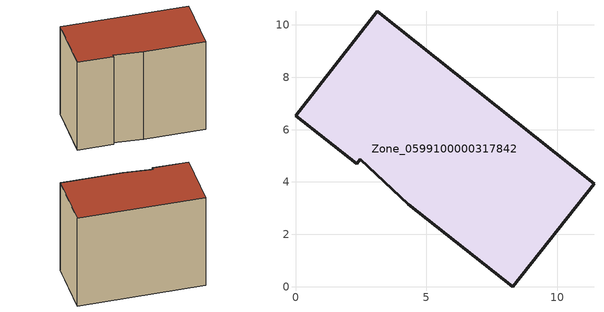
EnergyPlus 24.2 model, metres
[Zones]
Zone_0599100000317842
 floor ground (C_G): 3.13,10.52 11.41,3.94 8.31,0 4.3,3.16 2.47,4.87 2.34,4.7 0,6.54 z0.14
 wall outside (C_F): 11.41,3.94 3.13,10.52 0,6.54 2.34,4.7 2.47,4.87 4.3,3.16 8.31,0 11.41,3.94 z0.14:8.68
 roof outside (C_R): 2.47,4.87 4.3,3.16 8.31,0 11.41,3.94 3.13,10.52 0,6.54 2.34,4.7 z8.68
[BUILDING]
Pand.0599100000317842: North Axis=0; Terrain=City; Loads Convergence Tolerance Value=0.04; Temperature Convergence Tolerance Value=0.4; Solar Distribution=FullExterior; Maximum Number of Warmup Days=25; Minimum Number of Warmup Days=1
[Site:Location]
Rotterdam.The.Hague.AP_ZH_NLD Design_Conditions: Latitude=51.96; Longitude=4.45; Time Zone=1; Elevation=-4.5
[SITE:GROUNDTEMPERATURE:BUILDINGSURFACE]
18, 18, 18, 18, 18, 18, 18, 18, 18, 18, 18, 18
[MATERIAL] Thermal Absorptance=0.9; Solar Absorptance=0.7; Visible Absorptance=0.7
Name | Roughness | Thickness | Conductivity | Density | Specific Heat
G.TC.1975-1991 | MediumSmooth | 0.15 | 0.288461 | 540 | 1210
F.TC.1975-1991 | Rough | 0.3 | 0.230769 | 1920 | 840
R.TC.1975-1991 | MediumRough | 0.2 | 0.153846 | 1500 | 1000
[CONSTRUCTION]
C_G: G.TC.1975-1991
C_F: F.TC.1975-1991
C_R: R.TC.1975-1991
[ZONE]
Zone_0599100000317842: Type=1; Multiplier=1; Ceiling Height=Autocalculate; Volume=Autocalculate; Floor Area=autocalculate; Part of Total Floor Area=Yes
[ZONEINFILTRATION:DESIGNFLOWRATE]
Infil_Zone_0599100000317842: Zone or ZoneList or Space or SpaceList=Zone_0599100000317842; Schedule=AlwaysOn; Design Flow Rate Calculation Method=Flow/Area; Flow Rate per Floor Area=0.003; Constant Term Coefficient=1; Temperature Term Coefficient=0; Velocity Term Coefficient=0; Velocity Squared Term Coefficient=0
[HVACTEMPLATE:ZONE:IDEALLOADSAIRSYSTEM]
Zone_0599100000317842: Maximum Heating Supply Air Temperature=50; Minimum Cooling Supply Air Temperature=13; Maximum Heating Supply Air Humidity Ratio=0.0156; Minimum Cooling Supply Air Humidity Ratio=0.0077; Heating Limit=NoLimit; Cooling Limit=NoLimit; Dehumidification Control Type=ConstantSensibleHeatRatio; Cooling Sensible Heat Ratio=0.7; Dehumidification Setpoint=60; Humidification Control Type=None; Humidification Setpoint=30; Outdoor Air Method=None; Outdoor Air Flow Rate per Person=0.00944; Outdoor Air Flow Rate per Zone Floor Area=0; Outdoor Air Flow Rate per Zone=0; Demand Controlled Ventilation Type=None; Outdoor Air Economizer Type=NoEconomizer; Heat Recovery Type=None; Sensible Heat Recovery Effectiveness=0.7; Latent Heat Recovery Effectiveness=0.65
[ZONECONTROL:THERMOSTAT]
ThermostatControl_Zone_0599100000317842: Zone or ZoneList=Zone_0599100000317842; Control Type Schedule=DualSetpointControlType; Control 1=Thermostat_Zone_0599100000317842; Temperature Difference Between Cutout And Setpoint=0
[THERMOSTATSETPOINT:DUALSETPOINT]
Thermostat_Zone_0599100000317842: Heating Setpoint Temperature Schedule=HeatingSetpoint_Zone_0599100000317842; Cooling Setpoint Temperature Schedule=CoolingSetpoint_Zone_0599100000317842
[SCHEDULE:COMPACT]
HeatingSetpoint_Zone_0599100000317842: Through: 12/31, For: AllDays, Until: 24:00, 21
CoolingSetpoint_Zone_0599100000317842: Through: 12/31, For: AllDays, Until: 24:00, 24
DualSetpointControlType: Through: 12/31, For: AllDays, Until: 24:00, 4
AlwaysOn: Through: 12/31, For: AllDays, Until: 24:00, 1
